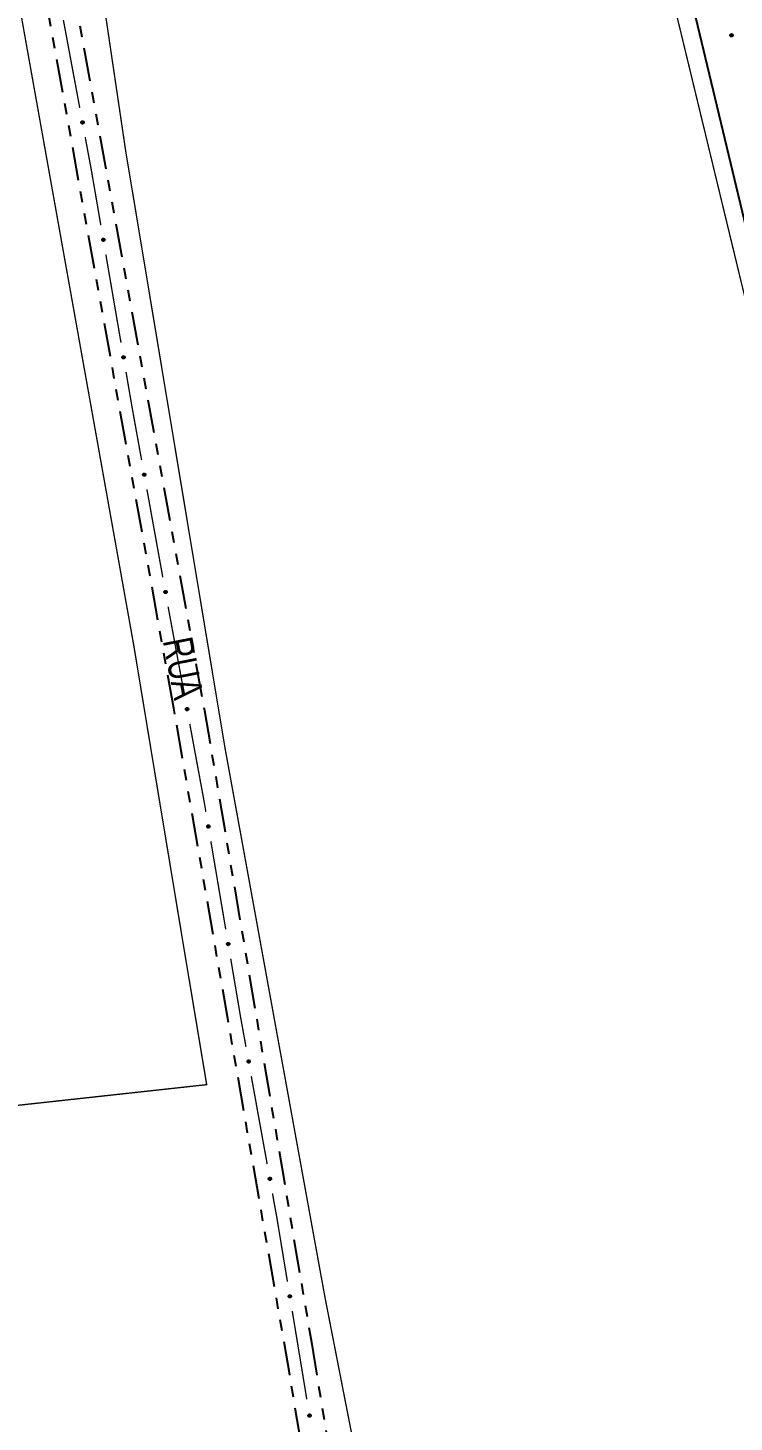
# Model space of a CAD drawing. Extents: x 212200 to 214553, y 4880545 to 4882659.
# Drawn here: x 212911.9 to 213006.7, y 4881821.7 to 4882008.8 of the extents above; entities that cross this region are included whole.
import ezdxf

# ---------------------------------------------------------------- set-up
doc = ezdxf.new("R2010")
doc.units = 0
doc.header["$LTSCALE"] = 1.5
doc.header["$MEASUREMENT"] = 0
doc.linetypes.add('TRACO_12', pattern=[2.5, 2, -0.5])
doc.linetypes.add('TRACO_25', pattern=[8, 3, -1, 1, -1, 1, -1])
for name, color, linetype in [('RU-QUADRA', 210, 'CONTINUOUS'), ('SV-EIXO-RUA-N-PAV', 6, 'CONTINUOUS'), ('SV-EIXO-RUA-PAV', 20, 'CONTINUOUS'), ('SV-RUA-NAO-PAV', 7, 'CONTINUOUS'), ('SV-RUA-PAVIM', 7, 'CONTINUOUS'), ('SV-TXT-RUA-N-PAV', 7, 'CONTINUOUS')]:
    doc.layers.add(name, color=color, linetype=linetype)
doc.styles.add('ARIAL', font='ARIAL.SHX')

msp = doc.modelspace()

# ---------------------------------------------------------------- linework, layer by layer
at = {"layer": 'RU-QUADRA', "linetype": 'Continuous', "const_width": 0.18, "flags": 128}
msp.add_lwpolyline([(213102.179297, 4881570.507812), (213079.254985, 4881667.304371), (213069.1, 4881711.74), (213064.59, 4881730.87), (213048.17, 4881799.01), (213040.78, 4881829.77), (213014.41, 4881945.52), (213009.95, 4881964.98), (212996.36, 4882021.22), (212961.6, 4882016.15), (212946.72, 4882013.98), (212945.5, 4882019.14), (212933.14, 4882017.4), (212921.56, 4882015.69), (212925.05, 4881992.09), (212926.11, 4881985.75), (212938.3, 4881912.42), (212951.77, 4881838.36), (212961.95, 4881786.32), (212974.61, 4881711.7), (212979.76, 4881681.29), (212985.16, 4881649.49), (213002.00624, 4881550.149158)], dxfattribs=at)
at = {"layer": 'RU-QUADRA', "linetype": 'TRACO_12', "const_width": 0.18, "flags": 128}
msp.add_lwpolyline([(212753.140851, 4881976.210021), (212749.184431, 4881957.97202), (212745.128297, 4881938.451875), (212737.523046, 4881904.98877), (212733.466912, 4881885.468625), (212731.692353, 4881878.623899), (212740.565146, 4881877.356357), (212753.148419, 4881875.611093), (212812.19, 4881869.84), (212841.26, 4881867), (212865.04, 4881865.6), (212903, 4881863.36), (212935.89, 4881866.96), (212932.54, 4881887.06), (212928.7, 4881910.23), (212926.11, 4881925.9), (212916.86, 4881977.66), (212910.22, 4882014.85), (212871.92, 4882009.83), (212871.92, 4882013.71), (212851.72, 4882013.2), (212813.6, 4882012.23), (212763.38, 4882011.97), (212761.423743, 4882008.64417)], close=True, dxfattribs=at)
at = {"layer": 'SV-EIXO-RUA-N-PAV', "const_width": 0.18}
for points in [[(212916.660612, 4882009.871358), (212918.857654, 4881998.074197)], [(212919.590002, 4881994.14181), (212920.322349, 4881990.209423)], [(212920.322349, 4881990.209423), (212920.439186, 4881989.58206)], [(212920.439186, 4881989.58206), (212921.684059, 4881982.326226)], [(212922.360451, 4881978.383829), (212924.389626, 4881966.556638)], [(212925.066018, 4881962.614241), (212925.742409, 4881958.671844)], [(212925.742409, 4881958.671844), (212925.893122, 4881957.793404)], [(212925.893122, 4881957.793404), (212927.157666, 4881950.798055)], [(212927.86921, 4881946.861851), (212930.003844, 4881935.053238)], [(212930.715389, 4881931.117034), (212930.775693, 4881930.783435)], [(212930.775693, 4881930.783435), (212932.894088, 4881919.316474)], [(212933.620748, 4881915.383032), (212935.437397, 4881905.549427)], [(212935.437397, 4881905.549427), (212935.55438, 4881904.916196)], [(212935.55438, 4881904.916196), (212935.780433, 4881903.579116)], [(212936.44723, 4881899.635085), (212938.44762, 4881887.802992)], [(212939.114416, 4881883.85896), (212940.28131, 4881876.956906)], [(212940.28131, 4881876.956906), (212940.436951, 4881876.036306)], [(212940.436951, 4881876.036306), (212941.160296, 4881872.034823)], [(212941.871841, 4881868.098619), (212944.006475, 4881856.290006)], [(212944.718019, 4881852.353802), (212945.251678, 4881849.401649)], [(212945.251678, 4881849.401649), (212945.319523, 4881849.026337)], [(212945.319523, 4881849.026337), (212946.720186, 4881840.522308)], [(212947.370251, 4881836.575485), (212949.320446, 4881824.735015)]]:
    msp.add_lwpolyline(points, dxfattribs=at)
at = {"layer": 'SV-EIXO-RUA-N-PAV'}
for points in [[(212919.305742, 4881996.26941), (212919.34646, 4881996.242317), (212919.375916, 4881996.210705), (212919.392895, 4881996.177269), (212919.400194, 4881996.14381), (212919.403806, 4881996.108738), (212919.399647, 4881996.072575), (212919.38614, 4881996.033461), (212919.359249, 4881995.992424), (212919.324883, 4881995.964378), (212919.292992, 4881995.945978), (212919.258541, 4881995.936358), (212919.224412, 4881995.93342), (212919.186991, 4881995.938983), (212919.147487, 4881995.953058), (212919.106877, 4881995.981097), (212919.078212, 4881996.012286), (212919.062638, 4881996.045058), (212919.053186, 4881996.079754), (212919.049928, 4881996.115604), (212919.054215, 4881996.151078), (212919.068458, 4881996.190828), (212919.096664, 4881996.230543), (212919.127444, 4881996.259488), (212919.15999, 4881996.275518), (212919.194358, 4881996.284054), (212919.22949, 4881996.288105), (212919.266016, 4881996.285437), (212919.305742, 4881996.26941)], [(212922.106454, 4881980.515253), (212922.146784, 4881980.487584), (212922.175787, 4881980.455558), (212922.192289, 4881980.421883), (212922.199112, 4881980.388324), (212922.202226, 4881980.353204), (212922.197553, 4881980.317104), (212922.183491, 4881980.278186), (212922.15602, 4881980.237535), (212922.121259, 4881980.209981), (212922.08911, 4881980.192036), (212922.054526, 4881980.182906), (212922.020359, 4881980.180453), (212921.98302, 4881980.186547), (212921.94372, 4881980.201182), (212921.903512, 4881980.229795), (212921.875293, 4881980.261389), (212921.860187, 4881980.294379), (212921.851229, 4881980.329206), (212921.84848, 4881980.365098), (212921.853272, 4881980.400508), (212921.868078, 4881980.440051), (212921.896845, 4881980.479362), (212921.928034, 4881980.507866), (212921.960804, 4881980.523432), (212921.99529, 4881980.531479), (212922.030476, 4881980.53503), (212922.06696, 4881980.531844), (212922.106454, 4881980.515253)], [(212924.812021, 4881964.745665), (212924.85235, 4881964.717996), (212924.881354, 4881964.68597), (212924.897856, 4881964.652295), (212924.904679, 4881964.618736), (212924.907792, 4881964.583616), (212924.903119, 4881964.547516), (212924.889058, 4881964.508598), (212924.861586, 4881964.467947), (212924.826825, 4881964.440392), (212924.794677, 4881964.422448), (212924.760092, 4881964.413318), (212924.725925, 4881964.410865), (212924.688587, 4881964.416959), (212924.649286, 4881964.431594), (212924.609079, 4881964.460207), (212924.58086, 4881964.491801), (212924.565754, 4881964.524791), (212924.556796, 4881964.559618), (212924.554047, 4881964.59551), (212924.558838, 4881964.63092), (212924.573645, 4881964.670463), (212924.602412, 4881964.709774), (212924.633601, 4881964.738278), (212924.666371, 4881964.753844), (212924.700856, 4881964.761891), (212924.736043, 4881964.765442), (212924.772527, 4881964.762256), (212924.812021, 4881964.745665)], [(212927.596204, 4881948.990924), (212927.636779, 4881948.963616), (212927.666067, 4881948.931849), (212927.682869, 4881948.898324), (212927.689991, 4881948.864826), (212927.693418, 4881948.829736), (212927.689067, 4881948.793596), (212927.675353, 4881948.754554), (212927.648246, 4881948.713659), (212927.613732, 4881948.685795), (212927.581745, 4881948.667565), (212927.547243, 4881948.658127), (212927.513099, 4881948.655369), (212927.475708, 4881948.66113), (212927.436278, 4881948.675413), (212927.395817, 4881948.703667), (212927.367318, 4881948.735007), (212927.351918, 4881948.767861), (212927.342649, 4881948.802607), (212927.33958, 4881948.838473), (212927.344055, 4881948.873924), (212927.358508, 4881948.913598), (212927.386923, 4881948.953164), (212927.417857, 4881948.981945), (212927.450487, 4881948.997803), (212927.484899, 4881949.006157), (212927.520052, 4881949.010022), (212927.556564, 4881949.007161), (212927.596204, 4881948.990924)], [(212930.442383, 4881933.246107), (212930.482957, 4881933.218799), (212930.512245, 4881933.187032), (212930.529047, 4881933.153506), (212930.536169, 4881933.120009), (212930.539596, 4881933.084919), (212930.535246, 4881933.048779), (212930.521532, 4881933.009737), (212930.494424, 4881932.968842), (212930.45991, 4881932.940978), (212930.427923, 4881932.922747), (212930.393422, 4881932.91331), (212930.359278, 4881932.910552), (212930.321887, 4881932.916312), (212930.282457, 4881932.930596), (212930.241996, 4881932.958849), (212930.213496, 4881932.99019), (212930.198096, 4881933.023044), (212930.188828, 4881933.057789), (212930.185759, 4881933.093656), (212930.190234, 4881933.129107), (212930.204687, 4881933.168781), (212930.233102, 4881933.208346), (212930.264035, 4881933.237128), (212930.296665, 4881933.252985), (212930.331078, 4881933.26134), (212930.366231, 4881933.265205), (212930.402742, 4881933.262344), (212930.442383, 4881933.246107)], [(212933.339565, 4881917.511041), (212933.380244, 4881917.483889), (212933.409654, 4881917.452235), (212933.426584, 4881917.418774), (212933.433835, 4881917.385304), (212933.437397, 4881917.350227), (212933.433185, 4881917.314071), (212933.419622, 4881917.274976), (212933.392671, 4881917.233978), (212933.358264, 4881917.205982), (212933.326348, 4881917.187628), (212933.291883, 4881917.178058), (212933.25775, 4881917.175169), (212933.220337, 4881917.180786), (212933.180852, 4881917.194918), (212933.140283, 4881917.223015), (212933.111663, 4881917.254246), (212933.096137, 4881917.287041), (212933.086735, 4881917.321751), (212933.083528, 4881917.357605), (212933.087867, 4881917.393073), (212933.102168, 4881917.432802), (212933.130431, 4881917.472477), (212933.161253, 4881917.501377), (212933.193822, 4881917.517359), (212933.228202, 4881917.525846), (212933.26334, 4881917.529846), (212933.299862, 4881917.527126), (212933.339565, 4881917.511041)], [(212936.19842, 4881901.767121), (212936.238682, 4881901.739354), (212936.267608, 4881901.707257), (212936.284028, 4881901.673543), (212936.290769, 4881901.639967), (212936.293797, 4881901.60484), (212936.289036, 4881901.568751), (212936.27488, 4881901.529867), (212936.24731, 4881901.489284), (212936.212482, 4881901.461813), (212936.180289, 4881901.443947), (212936.145683, 4881901.434902), (212936.11151, 4881901.432532), (212936.074187, 4881901.438717), (212936.034922, 4881901.453447), (212935.994784, 4881901.482158), (212935.966642, 4881901.51382), (212935.951616, 4881901.546847), (212935.942743, 4881901.581696), (212935.940081, 4881901.617594), (212935.944959, 4881901.652993), (212935.959862, 4881901.6925), (212935.988724, 4881901.73174), (212936.019982, 4881901.760169), (212936.05279, 4881901.775654), (212936.087295, 4881901.783618), (212936.12249, 4881901.787083), (212936.158967, 4881901.783808), (212936.19842, 4881901.767121)], [(212938.865607, 4881885.990996), (212938.905869, 4881885.96323), (212938.934794, 4881885.931132), (212938.951214, 4881885.897418), (212938.957955, 4881885.863842), (212938.960983, 4881885.828715), (212938.956223, 4881885.792626), (212938.942067, 4881885.753743), (212938.914496, 4881885.713159), (212938.879668, 4881885.685689), (212938.847476, 4881885.667822), (212938.81287, 4881885.658777), (212938.778696, 4881885.656407), (212938.741373, 4881885.662592), (212938.702108, 4881885.677322), (212938.661971, 4881885.706033), (212938.633829, 4881885.737695), (212938.618803, 4881885.770722), (212938.60993, 4881885.805571), (212938.607268, 4881885.841469), (212938.612145, 4881885.876868), (212938.627048, 4881885.916375), (212938.655911, 4881885.955615), (212938.687169, 4881885.984044), (212938.719977, 4881885.999529), (212938.754482, 4881886.007493), (212938.789677, 4881886.010958), (212938.826153, 4881886.007683), (212938.865607, 4881885.990996)], [(212941.598835, 4881870.227692), (212941.639409, 4881870.200384), (212941.668697, 4881870.168618), (212941.685499, 4881870.135092), (212941.692621, 4881870.101594), (212941.696048, 4881870.066504), (212941.691698, 4881870.030364), (212941.677984, 4881869.991322), (212941.650876, 4881869.950427), (212941.616362, 4881869.922564), (212941.584375, 4881869.904333), (212941.549874, 4881869.894895), (212941.51573, 4881869.892137), (212941.478339, 4881869.897898), (212941.438909, 4881869.912181), (212941.398448, 4881869.940435), (212941.369948, 4881869.971775), (212941.354548, 4881870.004629), (212941.34528, 4881870.039375), (212941.342211, 4881870.075241), (212941.346686, 4881870.110692), (212941.361139, 4881870.150366), (212941.389554, 4881870.189932), (212941.420487, 4881870.218713), (212941.453117, 4881870.234571), (212941.48753, 4881870.242925), (212941.522683, 4881870.24679), (212941.559194, 4881870.24393), (212941.598835, 4881870.227692)], [(212944.445013, 4881854.482875), (212944.485588, 4881854.455567), (212944.514876, 4881854.4238), (212944.531678, 4881854.390274), (212944.5388, 4881854.356777), (212944.542227, 4881854.321687), (212944.537876, 4881854.285547), (212944.524162, 4881854.246505), (212944.497055, 4881854.20561), (212944.462541, 4881854.177746), (212944.430554, 4881854.159516), (212944.396052, 4881854.150078), (212944.361908, 4881854.14732), (212944.324517, 4881854.15308), (212944.285087, 4881854.167364), (212944.244626, 4881854.195617), (212944.216127, 4881854.226958), (212944.200727, 4881854.259812), (212944.191458, 4881854.294558), (212944.188389, 4881854.330424), (212944.192864, 4881854.365875), (212944.207317, 4881854.405549), (212944.235732, 4881854.445115), (212944.266666, 4881854.473896), (212944.299296, 4881854.489753), (212944.333708, 4881854.498108), (212944.368861, 4881854.501973), (212944.405372, 4881854.499112), (212944.445013, 4881854.482875)], [(212947.130485, 4881838.708557), (212947.170629, 4881838.68062), (212947.199418, 4881838.6484), (212947.215695, 4881838.614616), (212947.222294, 4881838.581012), (212947.225173, 4881838.545873), (212947.220259, 4881838.509805), (212947.205938, 4881838.470981), (212947.178196, 4881838.430514), (212947.143252, 4881838.403192), (212947.110984, 4881838.385463), (212947.07634, 4881838.376564), (212947.042157, 4881838.374339), (212947.00486, 4881838.380682), (212946.965658, 4881838.395579), (212946.925643, 4881838.42446), (212946.897635, 4881838.456241), (212946.88275, 4881838.489332), (212946.874024, 4881838.524217), (212946.871515, 4881838.560127), (212946.876542, 4881838.595504), (212946.891612, 4881838.634948), (212946.920641, 4881838.674065), (212946.95202, 4881838.702361), (212946.984893, 4881838.717708), (212947.019432, 4881838.725525), (212947.054641, 4881838.728841), (212947.091103, 4881838.725411), (212947.130485, 4881838.708557)], [(212949.767527, 4881822.69567), (212949.807743, 4881822.667836), (212949.836615, 4881822.63569), (212949.852978, 4881822.601948), (212949.859664, 4881822.568361), (212949.862633, 4881822.533229), (212949.857812, 4881822.497149), (212949.843591, 4881822.458288), (212949.815953, 4881822.417751), (212949.781079, 4881822.390339), (212949.748857, 4881822.372526), (212949.714235, 4881822.363538), (212949.680058, 4881822.361226), (212949.642746, 4881822.367473), (212949.603505, 4881822.382269), (212949.563416, 4881822.411047), (212949.535327, 4881822.442756), (212949.520356, 4881822.475808), (212949.511541, 4881822.510671), (212949.508939, 4881822.546574), (212949.513876, 4881822.581965), (212949.528845, 4881822.621447), (212949.557773, 4881822.660639), (212949.589078, 4881822.689015), (212949.621912, 4881822.704446), (212949.65643, 4881822.712352), (212949.691631, 4881822.715758), (212949.728102, 4881822.712422), (212949.767527, 4881822.69567)]]:
    msp.add_lwpolyline(points, close=True, dxfattribs=at)
for points in [[(212919.049928, 4881996.115604), (212919.078212, 4881996.012286)], [(212919.053491, 4881996.129191), (212919.090889, 4881996.002909)], [(212919.054215, 4881996.151078), (212919.106877, 4881995.981097)], [(212919.064684, 4881996.165975), (212919.125305, 4881995.974619)], [(212919.068458, 4881996.190828), (212919.147487, 4881995.953058)], [(212919.084768, 4881996.207191), (212919.166179, 4881995.94892)], [(212919.096664, 4881996.230543), (212919.186991, 4881995.938983)], [(212919.111467, 4881996.242699), (212919.203805, 4881995.940659)], [(212919.127444, 4881996.259488), (212919.224412, 4881995.93342)], [(212919.143596, 4881996.26395), (212919.240431, 4881995.937764)], [(212919.15999, 4881996.275518), (212919.258541, 4881995.936358)], [(212919.177225, 4881996.277153), (212919.272876, 4881995.942419)], [(212919.194358, 4881996.284054), (212919.292992, 4881995.945978)], [(212919.213694, 4881996.282557), (212919.30978, 4881995.960395)], [(212919.22949, 4881996.288105), (212919.324883, 4881995.964378)], [(212919.24848, 4881996.282095), (212919.34166, 4881995.982988)], [(212919.266016, 4881996.285437), (212919.359249, 4881995.992424)], [(212919.284265, 4881996.276268), (212919.3702, 4881996.016063)], [(212919.305742, 4881996.26941), (212919.38614, 4881996.033461)], [(212919.327322, 4881996.253751), (212919.391125, 4881996.060212)], [(212919.34646, 4881996.242317), (212919.399647, 4881996.072575)], [(212919.363329, 4881996.224369), (212919.399136, 4881996.099179)], [(212919.375916, 4881996.210705), (212919.403806, 4881996.108738)], [(212921.84848, 4881980.365098), (212921.875293, 4881980.261389)], [(212921.852236, 4881980.378633), (212921.887836, 4881980.251833)], [(212921.853272, 4881980.400508), (212921.903512, 4881980.229795)], [(212921.863951, 4881980.415255), (212921.921846, 4881980.223056)], [(212921.868078, 4881980.440051), (212921.94372, 4881980.201182)], [(212921.884619, 4881980.456181), (212921.962351, 4881980.196779)], [(212921.896845, 4881980.479362), (212921.98302, 4881980.186547)], [(212921.911819, 4881980.491306), (212921.999856, 4881980.187984)], [(212921.928034, 4881980.507866), (212922.020359, 4881980.180453)], [(212921.944248, 4881980.512099), (212922.036438, 4881980.184569)], [(212921.960804, 4881980.523432), (212922.054526, 4881980.182906)], [(212921.978061, 4881980.524822), (212922.068945, 4881980.188762)], [(212921.99529, 4881980.531479), (212922.08911, 4881980.192036)], [(212922.014603, 4881980.529707), (212922.106101, 4881980.206213)], [(212922.030476, 4881980.53503), (212922.121259, 4881980.209981)], [(212922.049379, 4881980.528751), (212922.138298, 4881980.22835)], [(212922.06696, 4881980.531844), (212922.15602, 4881980.237535)], [(212922.085077, 4881980.522416), (212922.167305, 4881980.261016)], [(212922.106454, 4881980.515253), (212922.183491, 4881980.278186)], [(212922.12781, 4881980.499289), (212922.188856, 4881980.304863)], [(212922.146784, 4881980.487584), (212922.197553, 4881980.317104)], [(212922.163396, 4881980.469399), (212922.19742, 4881980.343713)], [(212922.175787, 4881980.455558), (212922.202226, 4881980.353204)], [(212924.666371, 4881964.753844), (212924.760092, 4881964.413318)], [(212924.683627, 4881964.755234), (212924.774512, 4881964.419174)], [(212924.700856, 4881964.761891), (212924.794677, 4881964.422448)], [(212924.72017, 4881964.760119), (212924.811667, 4881964.436625)], [(212924.736043, 4881964.765442), (212924.826825, 4881964.440392)], [(212924.754945, 4881964.759163), (212924.843865, 4881964.458762)], [(212924.772527, 4881964.762256), (212924.861586, 4881964.467947)], [(212924.790644, 4881964.752828), (212924.872872, 4881964.491428)], [(212924.554047, 4881964.59551), (212924.58086, 4881964.491801)], [(212924.557803, 4881964.609045), (212924.593402, 4881964.482245)], [(212924.558838, 4881964.63092), (212924.609079, 4881964.460207)], [(212924.569518, 4881964.645666), (212924.627413, 4881964.453468)], [(212924.573645, 4881964.670463), (212924.649286, 4881964.431594)], [(212924.590185, 4881964.686593), (212924.667917, 4881964.427191)], [(212924.602412, 4881964.709774), (212924.688587, 4881964.416959)], [(212924.617386, 4881964.721718), (212924.705422, 4881964.418396)], [(212924.633601, 4881964.738278), (212924.725925, 4881964.410865)], [(212924.649814, 4881964.74251), (212924.742004, 4881964.414981)], [(212924.812021, 4881964.745665), (212924.889058, 4881964.508598)], [(212924.833376, 4881964.729701), (212924.894423, 4881964.535275)], [(212924.85235, 4881964.717996), (212924.903119, 4881964.547516)], [(212924.868963, 4881964.699811), (212924.902987, 4881964.574125)], [(212924.881354, 4881964.68597), (212924.907792, 4881964.583616)], [(212927.33958, 4881948.838473), (212927.367318, 4881948.735007)], [(212927.343215, 4881948.852041), (212927.379945, 4881948.725563)], [(212927.344055, 4881948.873924), (212927.395817, 4881948.703667)], [(212927.354603, 4881948.888765), (212927.414211, 4881948.697092)], [(212927.358508, 4881948.913598), (212927.436278, 4881948.675413)], [(212927.374904, 4881948.929874), (212927.454948, 4881948.671176)], [(212927.386923, 4881948.953164), (212927.475708, 4881948.66113)], [(212927.40179, 4881948.965241), (212927.49253, 4881948.662717)], [(212927.417857, 4881948.981945), (212927.513099, 4881948.655369)], [(212927.434032, 4881948.986322), (212927.529141, 4881948.659629)], [(212927.450487, 4881948.997803), (212927.547243, 4881948.658127)], [(212927.46773, 4881948.999347), (212927.56161, 4881948.664111)], [(212927.484899, 4881949.006157), (212927.581745, 4881948.667565)], [(212927.504228, 4881949.004558), (212927.598608, 4881948.681893)], [(212927.520052, 4881949.010022), (212927.613732, 4881948.685795)], [(212927.53901, 4881949.003912), (212927.630607, 4881948.704317)], [(212927.556564, 4881949.007161), (212927.648246, 4881948.713659)], [(212927.574764, 4881948.997896), (212927.659321, 4881948.73724)], [(212927.596204, 4881948.990924), (212927.675353, 4881948.754554)], [(212927.617701, 4881948.975151), (212927.68048, 4881948.781277)], [(212927.636779, 4881948.963616), (212927.689067, 4881948.793596)], [(212927.653553, 4881948.94558), (212927.688697, 4881948.820202)], [(212927.666067, 4881948.931849), (212927.693418, 4881948.829736)], [(212930.185759, 4881933.093656), (212930.213496, 4881932.99019)], [(212930.189394, 4881933.107224), (212930.226123, 4881932.980746)], [(212930.190234, 4881933.129107), (212930.241996, 4881932.958849)], [(212930.200781, 4881933.143948), (212930.260389, 4881932.952274)], [(212930.204687, 4881933.168781), (212930.282457, 4881932.930596)], [(212930.221083, 4881933.185057), (212930.301127, 4881932.926359)], [(212930.233102, 4881933.208346), (212930.321887, 4881932.916312)], [(212930.247969, 4881933.220423), (212930.338709, 4881932.9179)], [(212930.264035, 4881933.237128), (212930.359278, 4881932.910552)], [(212930.280211, 4881933.241505), (212930.375319, 4881932.914811)], [(212930.296665, 4881933.252985), (212930.393422, 4881932.91331)], [(212930.313909, 4881933.25453), (212930.407788, 4881932.919294)], [(212930.331078, 4881933.26134), (212930.427923, 4881932.922747)], [(212930.350406, 4881933.25974), (212930.444787, 4881932.937075)], [(212930.366231, 4881933.265205), (212930.45991, 4881932.940978)], [(212930.385189, 4881933.259095), (212930.476786, 4881932.959499)], [(212930.402742, 4881933.262344), (212930.494424, 4881932.968842)], [(212930.420942, 4881933.253078), (212930.5055, 4881932.992423)], [(212930.442383, 4881933.246107), (212930.521532, 4881933.009737)], [(212930.46388, 4881933.230334), (212930.526659, 4881933.03646)], [(212930.482957, 4881933.218799), (212930.535246, 4881933.048779)], [(212930.499731, 4881933.200762), (212930.534875, 4881933.075385)], [(212930.512245, 4881933.187032), (212930.539596, 4881933.084919)], [(212933.083528, 4881917.357605), (212933.111663, 4881917.254246)], [(212933.087111, 4881917.371187), (212933.124326, 4881917.244851)], [(212933.087867, 4881917.393073), (212933.140283, 4881917.223015)], [(212933.098358, 4881917.407955), (212933.158702, 4881917.216511)], [(212933.102168, 4881917.432802), (212933.180852, 4881917.194918)], [(212933.118501, 4881917.449141), (212933.199538, 4881917.190753)], [(212933.130431, 4881917.472477), (212933.220337, 4881917.180786)], [(212933.145251, 4881917.484611), (212933.237152, 4881917.182438)], [(212933.161253, 4881917.501377), (212933.25775, 4881917.175169)], [(212933.177412, 4881917.505816), (212933.273775, 4881917.17949)], [(212933.193822, 4881917.517359), (212933.291883, 4881917.178058)], [(212933.21106, 4881917.51897), (212933.306226, 4881917.184097)], [(212933.228202, 4881917.525846), (212933.326348, 4881917.187628)], [(212933.247536, 4881917.524321), (212933.343156, 4881917.202021)], [(212933.26334, 4881917.529846), (212933.358264, 4881917.205982)], [(212933.282321, 4881917.523809), (212933.375068, 4881917.224567)], [(212933.299862, 4881917.527126), (212933.392671, 4881917.233978)], [(212933.318098, 4881917.51793), (212933.403656, 4881917.257601)], [(212933.339565, 4881917.511041), (212933.419622, 4881917.274976)], [(212933.361122, 4881917.495351), (212933.424646, 4881917.301719)], [(212933.380244, 4881917.483889), (212933.433185, 4881917.314071)], [(212933.397087, 4881917.465917), (212933.432713, 4881917.340675)], [(212933.409654, 4881917.452235), (212933.437397, 4881917.350227)], [(212935.940081, 4881901.617594), (212935.966642, 4881901.51382)], [(212935.94387, 4881901.63112), (212935.979161, 4881901.504234)], [(212935.944959, 4881901.652993), (212935.994784, 4881901.482158)], [(212935.955674, 4881901.667713), (212936.013102, 4881901.475375)], [(212935.959862, 4881901.6925), (212936.034922, 4881901.453447)], [(212935.976441, 4881901.708589), (212936.053542, 4881901.448998)], [(212935.988724, 4881901.73174), (212936.074187, 4881901.438717)], [(212936.003727, 4881901.743647), (212936.091025, 4881901.440113)], [(212936.019982, 4881901.760169), (212936.11151, 4881901.432532)], [(212936.036206, 4881901.764361), (212936.127599, 4881901.436609)], [(212936.05279, 4881901.775654), (212936.145683, 4881901.434902)], [(212936.07005, 4881901.777002), (212936.160117, 4881901.440723)], [(212936.087295, 4881901.783618), (212936.180289, 4881901.443947)], [(212936.106604, 4881901.781799), (212936.197314, 4881901.458082)], [(212936.12249, 4881901.787083), (212936.212482, 4881901.461813)], [(212936.141377, 4881901.780758), (212936.229566, 4881901.480142)], [(212936.158967, 4881901.783808), (212936.24731, 4881901.489284)], [(212936.17706, 4881901.774336), (212936.258652, 4881901.512737)], [(212936.19842, 4881901.767121), (212936.27488, 4881901.529867)], [(212936.219737, 4881901.751105), (212936.28031, 4881901.556531)], [(212936.238682, 4881901.739354), (212936.289036, 4881901.568751)], [(212936.25525, 4881901.721128), (212936.288968, 4881901.59536)], [(212936.267608, 4881901.707257), (212936.293797, 4881901.60484)], [(212938.607268, 4881885.841469), (212938.633829, 4881885.737695)], [(212938.611057, 4881885.854995), (212938.646348, 4881885.728109)], [(212938.612145, 4881885.876868), (212938.661971, 4881885.706033)], [(212938.622861, 4881885.891588), (212938.680288, 4881885.69925)], [(212938.627048, 4881885.916375), (212938.702108, 4881885.677322)], [(212938.643628, 4881885.932464), (212938.720729, 4881885.672873)], [(212938.655911, 4881885.955615), (212938.741373, 4881885.662592)], [(212938.670914, 4881885.967523), (212938.758212, 4881885.663988)], [(212938.687169, 4881885.984044), (212938.778696, 4881885.656407)], [(212938.703393, 4881885.988236), (212938.794785, 4881885.660484)], [(212938.719977, 4881885.999529), (212938.81287, 4881885.658777)], [(212938.737237, 4881886.000878), (212938.827303, 4881885.664598)], [(212938.754482, 4881886.007493), (212938.847476, 4881885.667822)], [(212938.773791, 4881886.005674), (212938.864501, 4881885.681958)], [(212938.789677, 4881886.010958), (212938.879668, 4881885.685689)], [(212938.808564, 4881886.004633), (212938.896753, 4881885.704017)], [(212938.826153, 4881886.007683), (212938.914496, 4881885.713159)], [(212938.844247, 4881885.998211), (212938.925839, 4881885.736612)], [(212938.865607, 4881885.990996), (212938.942067, 4881885.753743)], [(212938.886923, 4881885.974981), (212938.947497, 4881885.780406)], [(212938.905869, 4881885.96323), (212938.956223, 4881885.792626)], [(212938.922437, 4881885.945004), (212938.956155, 4881885.819235)], [(212938.934794, 4881885.931132), (212938.960983, 4881885.828715)], [(212941.342211, 4881870.075241), (212941.369948, 4881869.971775)], [(212941.345846, 4881870.088809), (212941.382575, 4881869.962331)], [(212941.346686, 4881870.110692), (212941.398448, 4881869.940435)], [(212941.357233, 4881870.125533), (212941.416842, 4881869.93386)], [(212941.361139, 4881870.150366), (212941.438909, 4881869.912181)], [(212941.377535, 4881870.166642), (212941.457579, 4881869.907944)], [(212941.389554, 4881870.189932), (212941.478339, 4881869.897898)], [(212941.404421, 4881870.202009), (212941.495161, 4881869.899485)], [(212941.420487, 4881870.218713), (212941.51573, 4881869.892137)], [(212941.436663, 4881870.22309), (212941.531771, 4881869.896397)], [(212941.453117, 4881870.234571), (212941.549874, 4881869.894895)], [(212941.470361, 4881870.236115), (212941.56424, 4881869.900879)], [(212941.48753, 4881870.242925), (212941.584375, 4881869.904333)], [(212941.506858, 4881870.241326), (212941.601239, 4881869.918661)], [(212941.522683, 4881870.24679), (212941.616362, 4881869.922564)], [(212941.541641, 4881870.24068), (212941.633238, 4881869.941085)], [(212941.559194, 4881870.24393), (212941.650876, 4881869.950427)], [(212941.577394, 4881870.234664), (212941.661952, 4881869.974008)], [(212941.598835, 4881870.227692), (212941.677984, 4881869.991322)], [(212941.620332, 4881870.211919), (212941.683111, 4881870.018045)], [(212941.639409, 4881870.200384), (212941.691698, 4881870.030364)], [(212941.656183, 4881870.182348), (212941.691327, 4881870.05697)], [(212941.668697, 4881870.168618), (212941.696048, 4881870.066504)], [(212944.192024, 4881854.343992), (212944.228754, 4881854.217514)], [(212944.192864, 4881854.365875), (212944.244626, 4881854.195617)], [(212944.203412, 4881854.380716), (212944.26302, 4881854.189042)], [(212944.207317, 4881854.405549), (212944.285087, 4881854.167364)], [(212944.223713, 4881854.421825), (212944.303757, 4881854.163127)], [(212944.235732, 4881854.445115), (212944.324517, 4881854.15308)], [(212944.250599, 4881854.457192), (212944.341339, 4881854.154668)], [(212944.266666, 4881854.473896), (212944.361908, 4881854.14732)], [(212944.282841, 4881854.478273), (212944.37795, 4881854.151579)], [(212944.299296, 4881854.489753), (212944.396052, 4881854.150078)], [(212944.316539, 4881854.491298), (212944.410419, 4881854.156062)], [(212944.333708, 4881854.498108), (212944.430554, 4881854.159516)], [(212944.353037, 4881854.496509), (212944.447417, 4881854.173843)], [(212944.368861, 4881854.501973), (212944.462541, 4881854.177746)], [(212944.387819, 4881854.495863), (212944.479416, 4881854.196267)], [(212944.405372, 4881854.499112), (212944.497055, 4881854.20561)], [(212944.423573, 4881854.489846), (212944.50813, 4881854.229191)], [(212944.445013, 4881854.482875), (212944.524162, 4881854.246505)], [(212944.46651, 4881854.467102), (212944.529289, 4881854.273228)], [(212944.485588, 4881854.455567), (212944.537876, 4881854.285547)], [(212944.502362, 4881854.43753), (212944.537506, 4881854.312153)], [(212944.514876, 4881854.4238), (212944.542227, 4881854.321687)], [(212944.188389, 4881854.330424), (212944.216127, 4881854.226958)], [(212946.871515, 4881838.560127), (212946.897635, 4881838.456241)], [(212946.875361, 4881838.573637), (212946.910114, 4881838.446601)], [(212946.876542, 4881838.595504), (212946.925643, 4881838.42446)], [(212946.88732, 4881838.610179), (212946.943931, 4881838.417599)], [(212946.891612, 4881838.634948), (212946.965658, 4881838.395579)], [(212946.90826, 4881838.650966), (212946.98426, 4881838.391051)], [(212946.920641, 4881838.674065), (212947.00486, 4881838.380682)], [(212946.935695, 4881838.685909), (212947.021705, 4881838.382007)], [(212946.95202, 4881838.702361), (212947.042157, 4881838.374339)], [(212946.968261, 4881838.706485), (212947.058263, 4881838.378348)], [(212946.984893, 4881838.717708), (212947.07634, 4881838.376564)], [(212947.002159, 4881838.718983), (212947.090798, 4881838.382324)], [(212947.019432, 4881838.725525), (212947.110984, 4881838.385463)], [(212947.038733, 4881838.723624), (212947.128069, 4881838.399526)], [(212947.054641, 4881838.728841), (212947.143252, 4881838.403192)], [(212947.073501, 4881838.722436), (212947.160414, 4881838.421448)], [(212947.091103, 4881838.725411), (212947.178196, 4881838.430514)], [(212947.109156, 4881838.715862), (212947.189638, 4881838.453919)], [(212947.130485, 4881838.708557), (212947.205938, 4881838.470981)], [(212947.151734, 4881838.692451), (212947.211481, 4881838.497621)], [(212947.170629, 4881838.68062), (212947.220259, 4881838.509805)], [(212947.18712, 4881838.662324), (212947.220304, 4881838.536413)], [(212947.199418, 4881838.6484), (212947.225173, 4881838.545873)], [(212949.508939, 4881822.546574), (212949.535327, 4881822.442756)], [(212949.512751, 4881822.560094), (212949.54783, 4881822.433149)], [(212949.513876, 4881822.581965), (212949.563416, 4881822.411047)], [(212949.524616, 4881822.596667), (212949.581722, 4881822.404233)], [(212949.528845, 4881822.621447), (212949.603505, 4881822.382269)], [(212949.545451, 4881822.637508), (212949.622118, 4881822.377789)], [(212949.557773, 4881822.660639), (212949.642746, 4881822.367473)], [(212949.572796, 4881822.672521), (212949.659587, 4881822.368841)], [(212949.589078, 4881822.689015), (212949.680058, 4881822.361226)], [(212949.605309, 4881822.693181), (212949.696154, 4881822.365276)], [(212949.621912, 4881822.704446), (212949.714235, 4881822.363538)], [(212949.639174, 4881822.705765), (212949.728679, 4881822.369335)], [(212949.65643, 4881822.712352), (212949.748857, 4881822.372526)], [(212949.675736, 4881822.7105), (212949.765905, 4881822.386633)], [(212949.691631, 4881822.715758), (212949.781079, 4881822.390339)], [(212949.710508, 4881822.709402), (212949.798194, 4881822.408638)], [(212949.728102, 4881822.712422), (212949.815953, 4881822.417751)], [(212949.74618, 4881822.70292), (212949.827335, 4881822.441185)], [(212949.767527, 4881822.69567), (212949.843591, 4881822.458288)], [(212949.788817, 4881822.679618), (212949.849065, 4881822.484943)], [(212949.807743, 4881822.667836), (212949.857812, 4881822.497149)], [(212949.824281, 4881822.649582), (212949.857788, 4881822.523757)], [(212949.836615, 4881822.63569), (212949.862633, 4881822.533229)]]:
    msp.add_lwpolyline(points, dxfattribs=at)
at = {"layer": 'SV-EIXO-RUA-PAV'}
msp.add_lwpolyline([(213006.360935, 4882007.974283), (213006.404792, 4882007.952636), (213006.438058, 4882007.925063), (213006.459185, 4882007.89408), (213006.470715, 4882007.861833), (213006.478795, 4882007.827514), (213006.479307, 4882007.791117), (213006.470928, 4882007.750593), (213006.449522, 4882007.706447), (213006.419036, 4882007.674225), (213006.389769, 4882007.651887), (213006.356836, 4882007.637929), (213006.323366, 4882007.630638), (213006.28554, 4882007.631356), (213006.244557, 4882007.640248), (213006.200686, 4882007.662847), (213006.168258, 4882007.690103), (213006.148611, 4882007.720608), (213006.134787, 4882007.753805), (213006.126958, 4882007.78894), (213006.12666, 4882007.824672), (213006.135688, 4882007.86592), (213006.158568, 4882007.908924), (213006.185382, 4882007.941578), (213006.215603, 4882007.961649), (213006.248593, 4882007.974522), (213006.282915, 4882007.983045), (213006.319481, 4882007.985084), (213006.360935, 4882007.974283)], close=True, dxfattribs=at)
for points in [[(213006.12666, 4882007.824672), (213006.200686, 4882007.662847)], [(213006.126958, 4882007.78894), (213006.168258, 4882007.690103)], [(213006.128749, 4882007.802872), (213006.182033, 4882007.682429)], [(213006.135132, 4882007.840788), (213006.219793, 4882007.658787)], [(213006.135688, 4882007.86592), (213006.244557, 4882007.640248)], [(213006.149765, 4882007.884239), (213006.263625, 4882007.638541)], [(213006.158568, 4882007.908924), (213006.28554, 4882007.631356)], [(213006.171689, 4882007.922878), (213006.302, 4882007.635174)], [(213006.185382, 4882007.941578), (213006.323366, 4882007.630638)], [(213006.200829, 4882007.948074), (213006.338695, 4882007.637)], [(213006.215603, 4882007.961649), (213006.356836, 4882007.637929)], [(213006.232486, 4882007.965481), (213006.370275, 4882007.645777)], [(213006.248593, 4882007.974522), (213006.389769, 4882007.651887)], [(213006.267961, 4882007.975517), (213006.404569, 4882007.668338)], [(213006.282915, 4882007.983045), (213006.419036, 4882007.674225)], [(213006.302519, 4882007.97952), (213006.433288, 4882007.694833)], [(213006.319481, 4882007.985084), (213006.449522, 4882007.706447)], [(213006.338756, 4882007.97833), (213006.457351, 4882007.731295)], [(213006.360935, 4882007.974283), (213006.470928, 4882007.750593)], [(213006.384345, 4882007.961521), (213006.472442, 4882007.777762)], [(213006.404792, 4882007.952636), (213006.479307, 4882007.791117)], [(213006.423823, 4882007.937), (213006.475389, 4882007.817435)], [(213006.438058, 4882007.925063), (213006.478795, 4882007.827514)]]:
    msp.add_lwpolyline(points, dxfattribs=at)
at = {"layer": 'SV-RUA-NAO-PAV', "linetype": 'TRACO_25'}
for points in [[(212997.248149, 4881362.813699, 15.446812), (212987.938815, 4881409.47444, 15.002928), (212978.449783, 4881469.372282, 14.962574), (212976.228014, 4881481.191859, 15.204693), (212977.766495, 4881490.511505, 15.184517), (212983.305282, 4881496.931235, 15.305576), (212991.484518, 4881499.851079, 15.245047), (212998.00381, 4881502.810931, 15.265223), (213001.342616, 4881509.630659, 15.083633), (212983.988142, 4881606.127196, 14.39763), (212964.150351, 4881724.382943, 13.550214), (212947.034752, 4881827.999215, 11.653616), (212931.481311, 4881917.476, 9.39384), (212914.647304, 4882010.872648, 6.710355), (212912.986348, 4882017.372417, 6.649825), (212911.005889, 4882020.772304, 6.347177), (212907.510475, 4882022.009805, 6.205941)], [(212917.125613, 4882021.072256, 6.548943), (212917.266099, 4882017.932371, 6.891944), (212935.601204, 4881917.175987, 9.676311), (212949.933954, 4881832.399035, 11.996617), (212967.610212, 4881724.44292, 13.590567), (212986.986989, 4881612.766932, 14.639749), (213005.322181, 4881511.450568, 14.821338)]]:
    msp.add_polyline3d(points, dxfattribs=at)
at = {"layer": 'SV-RUA-PAVIM', "linetype": 'Continuous'}
msp.add_polyline3d([(212994.747938, 4882032.15218, 7.194593), (212996.421329, 4882029.451477, 7.436712), (212998.122077, 4882024.271658, 7.598125), (213027.660316, 4881900.836045, 10.140373), (213067.925241, 4881732.18204, 13.429154), (213082.054783, 4881667.924331, 13.792333), (213113.794062, 4881537.32897, 14.155511), (213118.83456, 4881532.949102, 14.155511), (213125.213794, 4881536.30894, 14.155511), (213126.572681, 4881543.088681, 14.155511), (213106.179631, 4881631.225544, 14.216041), (213084.525895, 4881724.042242, 13.772157), (213055.708773, 4881840.178121, 11.673793), (213022.907001, 4881986.932892, 8.485893), (213020.125741, 4881995.632587, 8.304304), (213015.864983, 4882001.492395, 7.981479), (213008.103521, 4882012.672028, 7.719184), (213006.083064, 4882016.071914, 7.719184), (213004.942499, 4882019.951778, 7.658654), (213003.041379, 4882027.551508, 7.376182), (213003.580832, 4882030.911381, 7.275299), (213004.702964, 4882033.408323, 6.952474)], dxfattribs=at)

# ---------------------------------------------------------------- texts
at = {"layer": 'SV-TXT-RUA-N-PAV', "style": 'ARIAL', "width": 0.7}
msp.add_text('RUA', height=4, rotation=281, dxfattribs=at).set_placement((212929.984182, 4881926.548372))

doc.saveas('drawing.dxf')
